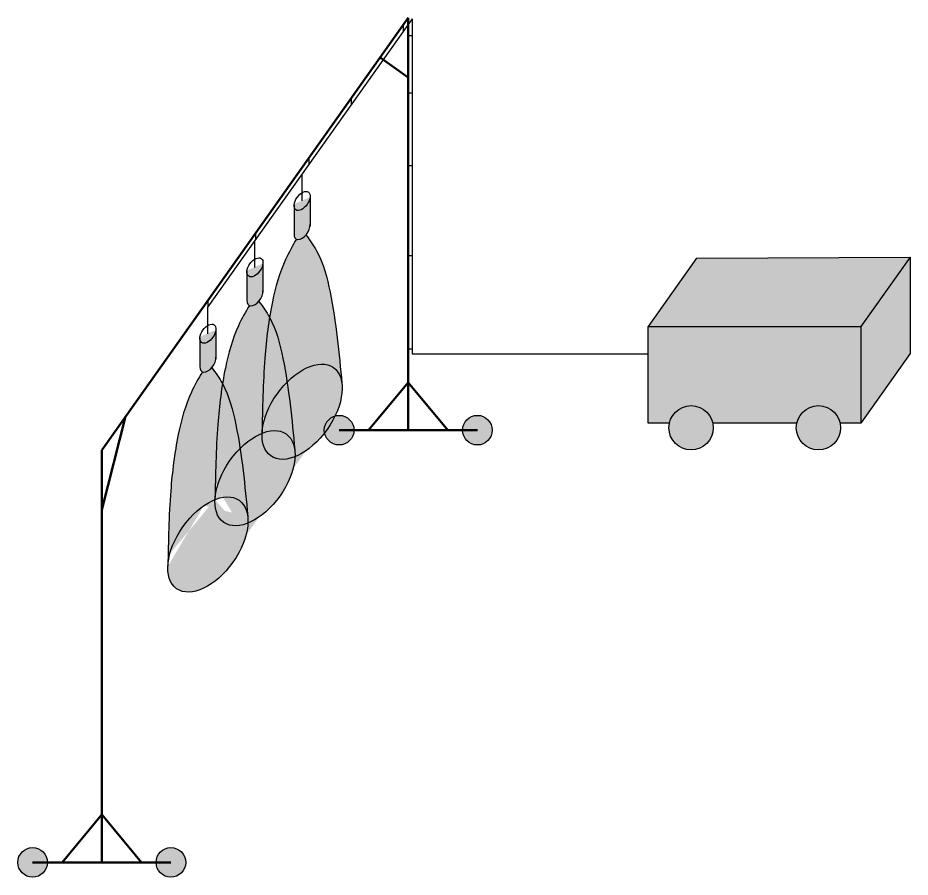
# Model space of a CAD drawing. Header units: millimetres. Extents: x -168 to 2937, y -666 to 1342.
# Drawn here: x 770.2 to 911.1, y 620.7 to 756.4 of the extents above; entities that cross this region are included whole.
import ezdxf

# ---------------------------------------------------------------- set-up
doc = ezdxf.new("R2010")
doc.units = ezdxf.units.MM

msp = doc.modelspace()

# ---------------------------------------------------------------- hatches: boundary and pattern name
h = msp.add_hatch(color=256)
h.set_gradient(color1=(52, 60, 57), one_color=1, tint=1, name='CYLINDER')
edge = h.paths.add_edge_path()
edge.add_ellipse((815.06, 727.51), major_axis=(-0.99, -1.4), ratio=0.566577, start_angle=325.8443, end_angle=495.8782, ccw=False)
edge.add_line((813.79, 726.55), (813.79, 722.29))
edge.add_ellipse((815.06, 722.93), major_axis=(-0.99, -1.4), ratio=0.566577, start_angle=316.8844, end_angle=366.9704)
edge.add_ellipse((815.06, 722.93), major_axis=(-0.99, -1.4), ratio=0.566577, start_angle=366.9704, end_angle=439.9903)
edge.add_ellipse((815.06, 722.93), major_axis=(-0.99, -1.4), ratio=0.566577, start_angle=439.9903, end_angle=495.8782)
edge.add_line((816.32, 723.54), (816.32, 728.12))
h = msp.add_hatch(color=151)
edge = h.paths.add_edge_path()
edge.add_spline(control_points=[(821.34, 698.65), (820.96, 702.78), (820.57, 706.91), (819.86, 711.04)], knot_values=[12.961916, 12.961916, 12.961916, 12.961916, 25.454521, 25.454521, 25.454521, 25.454521], degree=3, periodic=0)
edge.add_line((819.86, 711.04), (814.39, 709.04))
edge.add_line((814.39, 709.04), (817.1, 701.59))
edge.add_ellipse((815.06, 694.21), major_axis=(-4.94, -6.98), ratio=0.566577, start_angle=106.8408, end_angle=212.4839, ccw=False)
edge = h.paths.add_edge_path()
edge.add_spline(control_points=[(811.7, 716.43), (811.13, 714.86), (810.51, 712.41), (810.06, 709.95), (809.92, 709.12)], knot_values=[7.334051, 7.334051, 7.334051, 7.334051, 12.326303, 14.841013, 14.841013, 14.841013, 14.841013], degree=3, periodic=0)
edge.add_spline(control_points=[(809.92, 709.12), (811.01, 707.14), (811.9, 703.64), (812.51, 700.14), (812.7, 698.9)], knot_values=[4.044688, 4.044688, 4.044688, 4.044688, 10.865838, 14.629982, 14.629982, 14.629982, 14.629982], degree=3, periodic=0)
edge.add_ellipse((815.06, 694.21), major_axis=(-4.94, -6.98), ratio=0.566577, start_angle=212.4839, end_angle=253.2332, ccw=False)
edge.add_line((817.1, 701.59), (811.7, 716.43))
edge = h.paths.add_edge_path()
edge.add_spline(control_points=[(819.86, 711.04), (819.74, 711.73), (819.19, 714.68), (818.22, 718.5), (816.43, 721.1), (815.91, 721.8)], knot_values=[1.402987, 1.402987, 1.402987, 1.402987, 3.499065, 10.335958, 12.961916, 12.961916, 12.961916, 12.961916], degree=3, periodic=0)
edge.add_spline(control_points=[(815.91, 721.8), (815.83, 721.91), (815.75, 722.02), (815.66, 722.13)], knot_values=[0.992781, 0.992781, 0.992781, 0.992781, 1.402987, 1.402987, 1.402987, 1.402987], degree=3, periodic=0)
edge.add_ellipse((815.06, 722.93), major_axis=(-0.99, -1.4), ratio=0.566577, start_angle=366.9704, end_angle=439.9903, ccw=False)
edge.add_spline(control_points=[(814.17, 721.48), (813.54, 720.43), (812.62, 718.79), (811.92, 717.05), (811.7, 716.43)], knot_values=[1.695955, 1.695955, 1.695955, 1.695955, 5.338265, 7.334051, 7.334051, 7.334051, 7.334051], degree=3, periodic=0)
edge.add_line((811.7, 716.43), (814.39, 709.04))
edge.add_line((814.39, 709.04), (819.86, 711.04))
for color, points in [(30, [(911.06, 718.65), (877.34, 718.45), (869.69, 707.66), (903.27, 707.66)]), (42, [(911.06, 718.65), (903.27, 707.66), (903.27, 692.4), (911.06, 703.4)]), (40, [(903.27, 707.66), (869.69, 707.66), (869.69, 692.4), (873.04, 692.4, -0.810543), (879.9, 692.4), (893.15, 692.4, -0.810543), (900.01, 692.4), (903.27, 692.4)])]:
    msp.add_hatch(color=color).paths.add_polyline_path(points)
h = msp.add_hatch(color=256)
h.set_gradient(color1=(52, 60, 57), one_color=1, tint=1, name='CYLINDER')
edge = h.paths.add_edge_path()
edge.add_ellipse((807.62, 717.02), major_axis=(-0.99, -1.4), ratio=0.566577, start_angle=325.8443, end_angle=495.8782, ccw=False)
edge.add_line((806.36, 716.06), (806.36, 711.81))
edge.add_ellipse((807.62, 712.44), major_axis=(-0.99, -1.4), ratio=0.566577, start_angle=316.8844, end_angle=366.9704)
edge.add_ellipse((807.62, 712.44), major_axis=(-0.99, -1.4), ratio=0.566577, start_angle=366.9704, end_angle=439.9903)
edge.add_ellipse((807.62, 712.44), major_axis=(-0.99, -1.4), ratio=0.566577, start_angle=439.9903, end_angle=495.8782)
edge.add_line((808.88, 713.06), (808.88, 717.63))
h = msp.add_hatch(color=151)
edge = h.paths.add_edge_path()
edge.add_spline(control_points=[(808.73, 690.81), (808.81, 694.78), (808.93, 700.9), (809.58, 706.99), (809.92, 709.12)], knot_values=[14.841013, 14.841013, 14.841013, 14.841013, 26.734743, 33.199975, 33.199975, 33.199975, 33.199975], degree=3, periodic=0)
edge.add_spline(control_points=[(809.92, 709.12), (809.92, 709.12), (809.43, 710.01), (808.84, 710.84), (808.23, 711.65)], knot_values=[0.992781, 0.992781, 0.992781, 0.992781, 1.008525, 4.044688, 4.044688, 4.044688, 4.044688], degree=3, periodic=0)
edge.add_ellipse((807.62, 712.44), major_axis=(-0.99, -1.4), ratio=0.566577, start_angle=366.9704, end_angle=439.9903, ccw=False)
edge.add_spline(control_points=[(806.74, 710.99), (806.11, 709.95), (804.37, 706.86), (803.2, 702.59), (802.63, 699.46), (802.49, 698.63)], knot_values=[1.695955, 1.695955, 1.695955, 1.695955, 5.338265, 12.326303, 14.841013, 14.841013, 14.841013, 14.841013], degree=3, periodic=0)
edge.add_spline(control_points=[(802.49, 698.63), (803.58, 696.65), (804.47, 693.16), (805.08, 689.66), (805.27, 688.42)], knot_values=[4.044688, 4.044688, 4.044688, 4.044688, 10.865838, 14.629982, 14.629982, 14.629982, 14.629982], degree=3, periodic=0)
edge.add_ellipse((807.62, 683.72), major_axis=(-4.94, -6.98), ratio=0.566577, start_angle=221.2919, end_angle=253.2332, ccw=False)
edge = h.paths.add_edge_path()
edge.add_spline(control_points=[(805.27, 688.42), (805.08, 689.66), (804.47, 693.16), (803.58, 696.65), (802.49, 698.63)], knot_values=[4.044688, 4.044688, 4.044688, 4.044688, 7.808832, 14.629982, 14.629982, 14.629982, 14.629982], degree=3, periodic=0)
edge.add_spline(control_points=[(802.49, 698.63), (802.15, 696.5), (801.49, 690.42), (801.38, 684.29), (801.3, 680.33)], knot_values=[14.841013, 14.841013, 14.841013, 14.841013, 21.306245, 33.199975, 33.199975, 33.199975, 33.199975], degree=3, periodic=0)
edge.add_ellipse((800.19, 673.24), major_axis=(-4.94, -6.98), ratio=0.566577, start_angle=138.716, end_angle=221.284)
edge.add_ellipse((807.62, 683.72), major_axis=(-4.94, -6.98), ratio=0.566577, start_angle=253.2332, end_angle=318.716, ccw=False)
edge = h.paths.add_edge_path(flags=17)
edge.add_spline(control_points=[(806.48, 677.68), (806.15, 681.26), (805.81, 684.84), (805.27, 688.42)], knot_values=[14.629982, 14.629982, 14.629982, 14.629982, 25.454521, 25.454521, 25.454521, 25.454521], degree=3, periodic=0)
edge.add_ellipse((807.62, 683.72), major_axis=(-4.94, -6.98), ratio=0.566577, start_angle=253.2332, end_angle=318.716)
edge.add_ellipse((800.19, 673.24), major_axis=(-4.94, -6.98), ratio=0.566577, start_angle=138.716, end_angle=221.284, ccw=False)
h = msp.add_hatch(color=151)
edge = h.paths.add_edge_path()
edge.add_ellipse((807.62, 683.72), major_axis=(-4.94, -6.98), ratio=0.566577, start_angle=138.716, end_angle=221.284)
edge.add_ellipse((815.06, 694.21), major_axis=(-4.94, -6.98), ratio=0.566577, start_angle=318.716, end_angle=319.0513)
edge.add_ellipse((815.06, 694.21), major_axis=(-4.94, -6.98), ratio=0.566577, start_angle=319.0513, end_angle=401.284)
edge = h.paths.add_edge_path(flags=17)
edge.add_spline(control_points=[(813.91, 688.16), (813.58, 691.74), (813.25, 695.32), (812.7, 698.9)], knot_values=[14.629982, 14.629982, 14.629982, 14.629982, 25.454521, 25.454521, 25.454521, 25.454521], degree=3, periodic=0)
edge.add_ellipse((815.06, 694.21), major_axis=(-4.94, -6.98), ratio=0.566577, start_angle=253.2332, end_angle=318.716)
edge.add_ellipse((807.62, 683.72), major_axis=(-4.94, -6.98), ratio=0.566577, start_angle=138.716, end_angle=221.284, ccw=False)
edge = h.paths.add_edge_path()
edge.add_spline(control_points=[(812.7, 698.9), (812.51, 700.14), (811.9, 703.64), (811.01, 707.14), (809.92, 709.12)], knot_values=[4.044688, 4.044688, 4.044688, 4.044688, 7.808832, 14.629982, 14.629982, 14.629982, 14.629982], degree=3, periodic=0)
edge.add_spline(control_points=[(809.92, 709.12), (809.58, 706.99), (808.93, 700.9), (808.81, 694.78), (808.73, 690.81)], knot_values=[14.841013, 14.841013, 14.841013, 14.841013, 21.306245, 33.199975, 33.199975, 33.199975, 33.199975], degree=3, periodic=0)
edge.add_ellipse((807.62, 683.72), major_axis=(-4.94, -6.98), ratio=0.566577, start_angle=138.716, end_angle=221.284)
edge.add_ellipse((815.06, 694.21), major_axis=(-4.94, -6.98), ratio=0.566577, start_angle=253.2332, end_angle=318.716, ccw=False)
h = msp.add_hatch(color=256)
h.set_gradient(color1=(52, 60, 57), one_color=1, tint=1, name='CYLINDER')
edge = h.paths.add_edge_path()
edge.add_ellipse((800.19, 706.54), major_axis=(-0.99, -1.4), ratio=0.566577, start_angle=325.8443, end_angle=495.8782, ccw=False)
edge.add_line((798.93, 705.58), (798.93, 701.32))
edge.add_ellipse((800.19, 701.96), major_axis=(-0.99, -1.4), ratio=0.566577, start_angle=316.8844, end_angle=366.9704)
edge.add_ellipse((800.19, 701.96), major_axis=(-0.99, -1.4), ratio=0.566577, start_angle=366.9704, end_angle=439.9903)
edge.add_ellipse((800.19, 701.96), major_axis=(-0.99, -1.4), ratio=0.566577, start_angle=439.9903, end_angle=495.8782)
edge.add_line((801.45, 702.57), (801.45, 707.15))
h = msp.add_hatch(color=151)
edge = h.paths.add_edge_path()
edge.add_ellipse((807.62, 683.72), major_axis=(-4.94, -6.98), ratio=0.566577, start_angle=138.716, end_angle=221.284)
edge.add_ellipse((815.06, 694.21), major_axis=(-4.94, -6.98), ratio=0.566577, start_angle=318.716, end_angle=319.0513)
edge.add_ellipse((815.06, 694.21), major_axis=(-4.94, -6.98), ratio=0.566577, start_angle=319.0513, end_angle=401.284)
edge = h.paths.add_edge_path()
edge.add_ellipse((815.06, 694.21), major_axis=(-4.94, -6.98), ratio=0.566577, start_angle=253.2332, end_angle=318.716)
edge.add_ellipse((807.62, 683.72), major_axis=(-4.94, -6.98), ratio=0.566577, start_angle=138.716, end_angle=221.284, ccw=False)
edge.add_ellipse((815.06, 694.21), major_axis=(-4.94, -6.98), ratio=0.566577, start_angle=41.284, end_angle=85.5839)
edge.add_arc((820.91, 691.3), 2.34, 180, 190.4638, ccw=False)
edge.add_arc((820.91, 691.3), 2.34, 105.9338, 180, ccw=False)
edge.add_ellipse((815.06, 694.21), major_axis=(-4.94, -6.98), ratio=0.566577, start_angle=106.8408, end_angle=253.2332)
h = msp.add_hatch(color=151)
edge = h.paths.add_edge_path()
edge.add_ellipse((800.19, 673.24), major_axis=(-4.94, -6.98), ratio=0.566577, start_angle=319.0513, end_angle=498.716)
edge.add_ellipse((807.62, 683.72), major_axis=(-4.94, -6.98), ratio=0.566577, start_angle=319.0513, end_angle=401.284, ccw=False)
edge.add_ellipse((800.19, 673.24), major_axis=(-4.94, -6.98), ratio=0.566577, start_angle=221.2919, end_angle=319.0513)
edge = h.paths.add_edge_path()
edge.add_spline(control_points=[(801.3, 680.33), (801.38, 684.29), (801.49, 690.42), (802.15, 696.5), (802.49, 698.63)], knot_values=[14.841013, 14.841013, 14.841013, 14.841013, 26.734743, 33.199975, 33.199975, 33.199975, 33.199975], degree=3, periodic=0)
edge.add_spline(control_points=[(802.49, 698.63), (802.49, 698.64), (802, 699.52), (801.41, 700.35), (800.8, 701.17)], knot_values=[0.992781, 0.992781, 0.992781, 0.992781, 1.008525, 4.044688, 4.044688, 4.044688, 4.044688], degree=3, periodic=0)
edge.add_ellipse((800.19, 701.96), major_axis=(-0.99, -1.4), ratio=0.566577, start_angle=366.9704, end_angle=439.9903, ccw=False)
edge.add_spline(control_points=[(799.31, 700.51), (798.68, 699.46), (796.94, 696.37), (795.18, 690), (794.08, 680.76), (793.94, 673.78), (793.87, 669.8)], knot_values=[1.695955, 1.695955, 1.695955, 1.695955, 5.338265, 12.326303, 21.306245, 33.238811, 33.238811, 33.238811, 33.238811], degree=3, periodic=0)
edge.add_ellipse((800.19, 673.24), major_axis=(-4.94, -6.98), ratio=0.566577, start_angle=221.2919, end_angle=319.0513, ccw=False)
edge = h.paths.add_edge_path()
edge.add_ellipse((800.19, 673.24), major_axis=(-4.94, -6.98), ratio=0.566577, start_angle=138.716, end_angle=221.284)
edge.add_ellipse((807.62, 683.72), major_axis=(-4.94, -6.98), ratio=0.566577, start_angle=318.716, end_angle=319.0513)
edge.add_ellipse((807.62, 683.72), major_axis=(-4.94, -6.98), ratio=0.566577, start_angle=319.0513, end_angle=401.284)
edge = h.paths.add_edge_path(flags=17)
edge.add_spline(control_points=[(806.48, 677.68), (806.15, 681.26), (805.81, 684.84), (805.27, 688.42)], knot_values=[14.629982, 14.629982, 14.629982, 14.629982, 25.454521, 25.454521, 25.454521, 25.454521], degree=3, periodic=0)
edge.add_ellipse((807.62, 683.72), major_axis=(-4.94, -6.98), ratio=0.566577, start_angle=253.2332, end_angle=318.716)
edge.add_ellipse((800.19, 673.24), major_axis=(-4.94, -6.98), ratio=0.566577, start_angle=138.716, end_angle=221.284, ccw=False)
edge = h.paths.add_edge_path()
edge.add_ellipse((807.62, 683.72), major_axis=(-4.94, -6.98), ratio=0.566577, start_angle=41.284, end_angle=138.716)
edge.add_ellipse((815.06, 694.21), major_axis=(-4.94, -6.98), ratio=0.566577, start_angle=319.0513, end_angle=401.284, ccw=False)
edge.add_ellipse((807.62, 683.72), major_axis=(-4.94, -6.98), ratio=0.566577, start_angle=221.2919, end_angle=253.2332)
edge.add_spline(control_points=[(805.27, 688.42), (805.81, 684.84), (806.15, 681.26), (806.48, 677.68)], knot_values=[14.629982, 14.629982, 14.629982, 14.629982, 25.454521, 25.454521, 25.454521, 25.454521], degree=3, periodic=0)
edge.add_ellipse((800.19, 673.24), major_axis=(-4.94, -6.98), ratio=0.566577, start_angle=138.716, end_angle=221.284, ccw=False)
h = msp.add_hatch(color=256)
h.paths.add_polyline_path([(872.96, 691.68, 1), (879.97, 691.68, 1)])
h.paths.add_polyline_path([(900.08, 691.68, 1), (893.08, 691.68, 1)])
h = msp.add_hatch(color=7)
h.paths.add_polyline_path([(845.07, 691.3, 1), (840.39, 691.3, 1)])
h.paths.add_polyline_path([(823.25, 691.3, 1), (818.58, 691.3, 1)])
h.paths.add_polyline_path([(796.67, 623.03, 1), (792, 623.03, 1)])
h.paths.add_polyline_path([(774.85, 623.03, 1), (770.18, 623.03, 1)])

# ---------------------------------------------------------------- linework, layer by layer
at = {"color": 253, "lineweight": 50}
for p, q in [((831.82, 756.43), (783.43, 688.16)), ((831.82, 756.43), (831.82, 691.3)), ((831.82, 746.99), (827.36, 750.15)), ((825.55, 691.3), (831.82, 698.85)), ((838.09, 691.3), (831.82, 698.85)), ((783.43, 678.71), (787.18, 693.46)), ((820.91, 691.3), (842.73, 691.3)), ((783.43, 688.16), (783.43, 623.03)), ((777.16, 623.03), (783.43, 630.58)), ((789.69, 623.03), (783.43, 630.58)), ((772.52, 623.03), (794.34, 623.03))]:
    msp.add_line(p, q, dxfattribs=at)
at = {"color": 150, "lineweight": 30}
for p, q in [((832.42, 756.25), (807.62, 721.26)), ((832.42, 756.25), (832.42, 703.34)), ((815.06, 727.51), (815.06, 731.75)), ((807.62, 721.26), (800.19, 710.78)), ((807.62, 717.02), (807.62, 721.26)), ((800.19, 706.54), (800.19, 710.78)), ((832.42, 703.34), (869.69, 703.34))]:
    msp.add_line(p, q, dxfattribs=at)
at = {"lineweight": 30}
for p, q in [((831.08, 754.35), (831.08, 755.38)), ((831.82, 753.63), (832.42, 753.63)), ((831.82, 744.59), (832.42, 744.59)), ((822.87, 742.77), (822.87, 743.81)), ((816.2, 733.36), (816.2, 734.39)), ((831.82, 733.12), (832.42, 733.12)), ((807.73, 721.41), (807.73, 722.44)), ((831.82, 718.88), (832.42, 718.88)), ((800.25, 710.86), (800.25, 711.89)), ((831.82, 704.17), (832.42, 704.17))]:
    msp.add_line(p, q, dxfattribs=at)
for p, q in [((816.32, 728.12), (816.32, 723.54)), ((813.79, 726.87), (813.79, 722.29)), ((877.34, 718.45), (911.06, 718.65)), ((911.06, 718.65), (903.27, 707.66)), ((911.06, 718.65), (911.06, 703.4)), ((808.88, 717.63), (808.88, 713.06)), ((877.34, 718.45), (869.69, 707.66)), ((806.36, 716.39), (806.36, 711.81)), ((798.93, 705.9), (798.93, 701.32)), ((801.45, 707.15), (801.45, 702.57)), ((911.06, 703.4), (903.27, 692.4))]:
    msp.add_line(p, q)
for points in [[(873.04, 692.4), (869.69, 692.4), (869.69, 707.66), (903.27, 707.66), (903.27, 692.4), (900.01, 692.4)], [(893.15, 692.4), (879.9, 692.4)]]:
    msp.add_lwpolyline(points)
for centre, radius in [((876.47, 691.68), 3.5), ((896.58, 691.68), 3.5), ((820.91, 691.3), 2.34), ((842.73, 691.3), 2.34), ((772.52, 623.03), 2.34), ((794.34, 623.03), 2.34)]:
    msp.add_circle(centre, radius)
for centre, major_axis in [((815.06, 727.51), (-0.99, -1.4)), ((807.62, 717.02), (-0.99, -1.4)), ((800.19, 706.54), (-0.99, -1.4)), ((815.06, 694.21), (-4.94, -6.98)), ((807.62, 683.72), (-4.94, -6.98)), ((800.19, 673.24), (-4.94, -6.98))]:
    msp.add_ellipse(centre, major_axis=major_axis, ratio=0.566577)
for centre in [(815.06, 722.93), (807.62, 712.44), (800.19, 701.96)]:
    msp.add_ellipse(centre, major_axis=(-0.99, -1.4), ratio=0.566577, start_param=5.530677, end_param=8.84621)
for points, knots in [([(814.17, 721.48), (813.54, 720.43), (811.81, 717.34), (810.05, 710.97), (808.94, 701.73), (808.81, 694.75), (808.73, 690.77)], [1.695955, 1.695955, 1.695955, 1.695955, 5.338265, 12.326303, 21.306245, 33.238811, 33.238811, 33.238811, 33.238811]), ([(815.66, 722.13), (816.28, 721.32), (818.19, 718.64), (820.24, 710.56), (820.89, 703.47), (821.34, 698.65)], [0.992781, 0.992781, 0.992781, 0.992781, 4.028944, 10.865838, 25.454521, 25.454521, 25.454521, 25.454521]), ([(808.23, 711.65), (808.84, 710.84), (810.75, 708.15), (812.8, 700.07), (813.46, 692.99), (813.91, 688.16)], [0.992781, 0.992781, 0.992781, 0.992781, 4.028944, 10.865838, 25.454521, 25.454521, 25.454521, 25.454521]), ([(806.74, 710.99), (806.11, 709.95), (804.37, 706.86), (802.61, 700.48), (801.51, 691.24), (801.38, 684.27), (801.3, 680.29)], [1.695955, 1.695955, 1.695955, 1.695955, 5.338265, 12.326303, 21.306245, 33.238811, 33.238811, 33.238811, 33.238811]), ([(799.31, 700.51), (798.68, 699.46), (796.94, 696.37), (795.18, 690), (794.08, 680.76), (793.94, 673.78), (793.87, 669.8)], [1.695955, 1.695955, 1.695955, 1.695955, 5.338265, 12.326303, 21.306245, 33.238811, 33.238811, 33.238811, 33.238811]), ([(800.8, 701.17), (801.41, 700.35), (803.32, 697.67), (805.37, 689.59), (806.03, 682.5), (806.48, 677.68)], [0.992781, 0.992781, 0.992781, 0.992781, 4.028944, 10.865838, 25.454521, 25.454521, 25.454521, 25.454521])]:
    msp.add_open_spline(points, degree=3, knots=knots)

doc.saveas('drawing.dxf')
